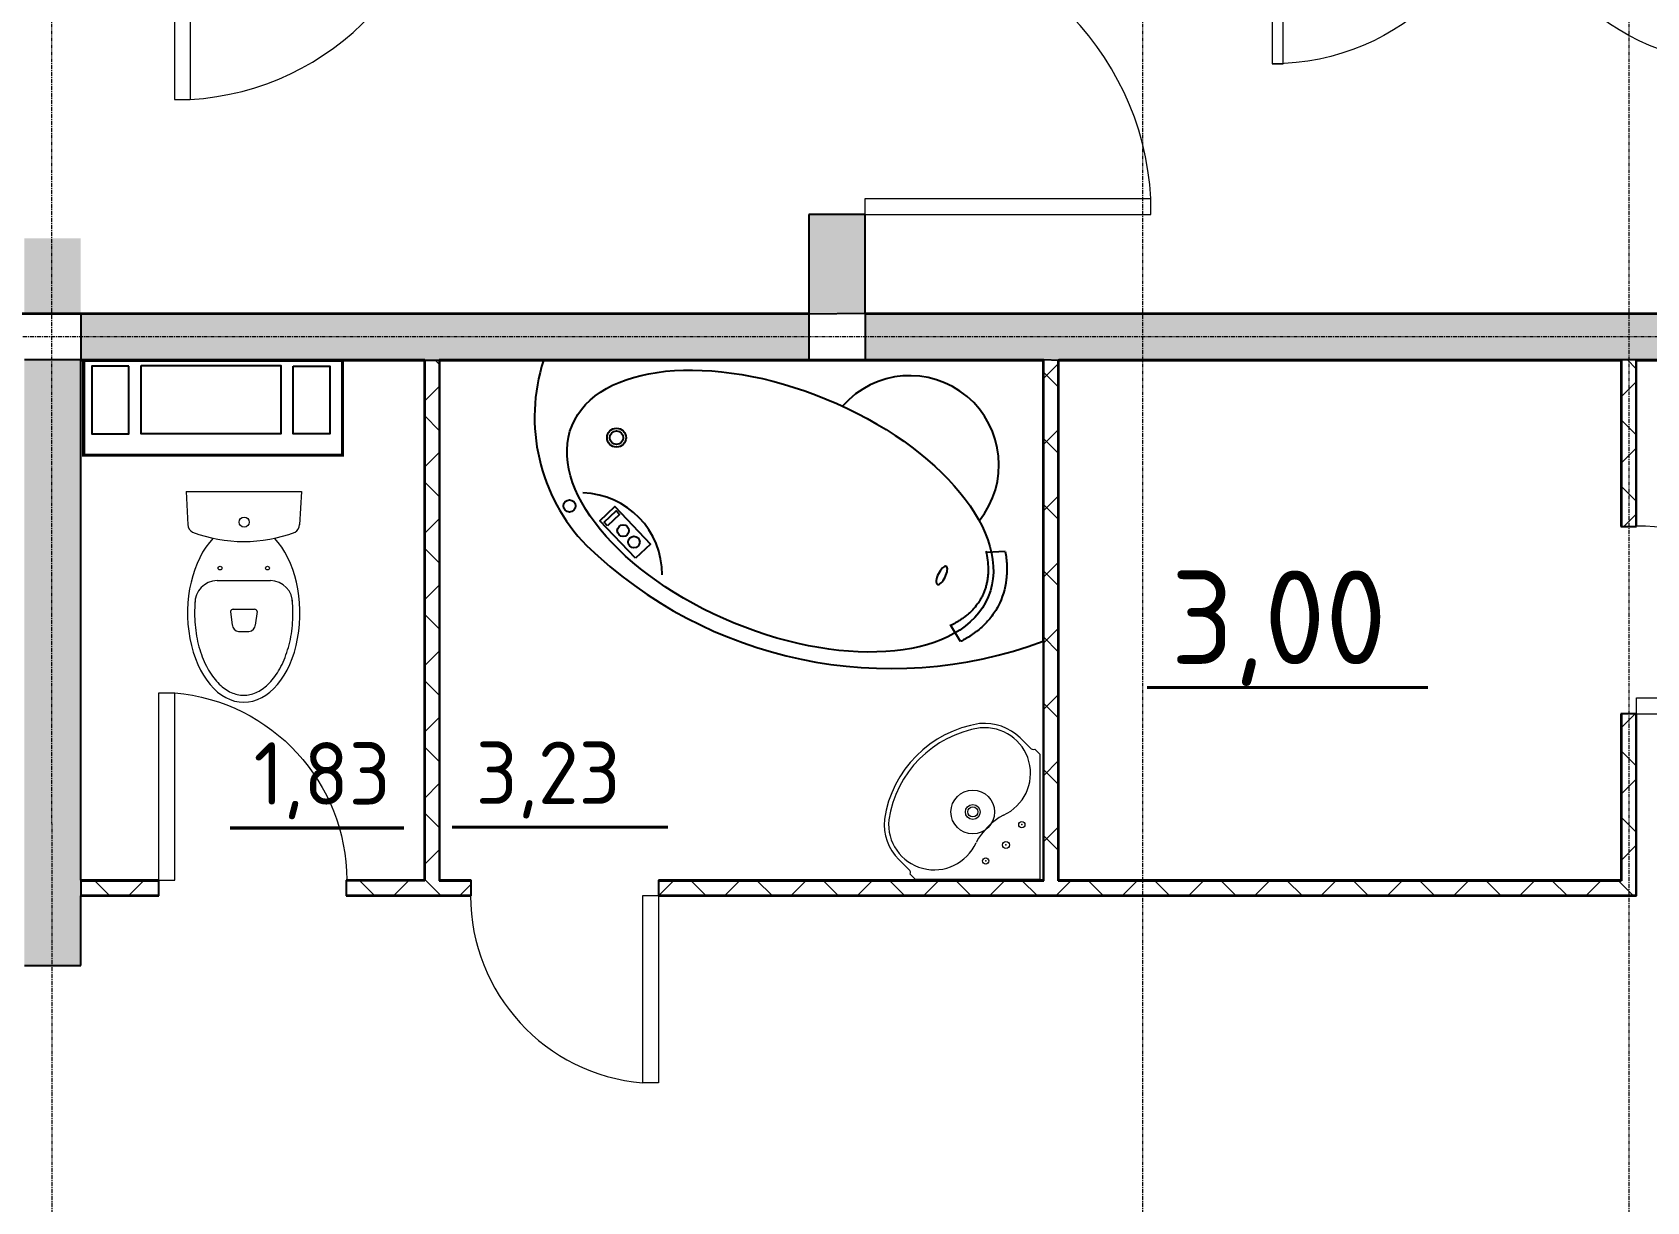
# Model space of a CAD drawing. Header units: inches. Extents: x -2431 to 214825, y 3 to 92804.
# Drawn here: x 72417 to 77586, y 51648 to 55394 of the extents above; entities that cross this region are included whole.
import ezdxf

# ---------------------------------------------------------------- set-up
doc = ezdxf.new("R2010")
doc.units = ezdxf.units.IN
doc.header["$MEASUREMENT"] = 0
doc.linetypes.add('Линия сетки', pattern=[22.225, 12.7, -3.175, 3.175, -3.175])
for name, color, linetype, lineweight in [('A-DOOR', 250, 'Continuous', 9), ('A-DOOR-FRAM', 250, 'Continuous', 18), ('Балясины', 7, 'Continuous', 9)]:
    doc.layers.add(name, color=color, linetype=linetype, lineweight=lineweight)
doc.layers.add('B-SANTECH', color=250, linetype='Continuous')
doc.styles.add('Чертеж250', font='', dxfattribs={"height": 250})
doc.styles.get('Чертеж250').set_extended_font_data('GOST type B')
pattern_1 = [(45, (80437.22, 50582.94), (-251.447, 251.447), []), (45, (80437.22, 50963.94), (-251.447, 251.447), [])]
pattern_2 = [(45, (80437.22, 50582.94), (-106.066, 106.066), []), (135, (80437.22, 50582.94), (-106.066, -106.066), [])]

# ---------------------------------------------------------------- blocks, each defined once
blk = doc.blocks.new('Дверь-Наружная-Двойная-Полное остекление-Деревянный_фасад - 1500 x 2000 мм-347457-Уровень 3')
at = {"layer": 'A-DOOR', "lineweight": 18}
for p, q in [((-750, 71.8), (-750, 821.8)), ((-750, 821.8), (-715, 821.8)), ((-715, 821.8), (-715, 71.8)), ((750, 821.8), (715, 821.8)), ((715, 821.8), (715, 71.8)), ((750, 71.8), (750, 821.8)), ((-715, 71.8), (-750, 71.8)), ((715, 71.8), (750, 71.8))]:
    blk.add_line(p, q, dxfattribs=at)
at = {"layer": 'A-DOOR'}
for p, q in [((-756.4, 91.8), (-821.4, 91.8)), ((-821.4, 91.8), (-821.4, 71.8)), ((-821.4, 71.8), (-756.4, 71.8)), ((-756.4, 71.8), (-756.4, 91.8)), ((821.3, 91.8), (756.3, 91.8)), ((756.3, 91.8), (756.3, 71.8)), ((756.3, 71.8), (821.3, 71.8)), ((821.3, 71.8), (821.3, 91.8)), ((-756.4, -78.2), (-821.4, -78.2)), ((-821.4, -78.2), (-821.4, -98.2)), ((-821.4, -98.2), (-756.4, -98.2)), ((-756.4, -98.2), (-756.4, -78.2)), ((821.3, -78.2), (756.3, -78.2)), ((756.3, -78.2), (756.3, -98.2)), ((756.3, -98.2), (821.3, -98.2)), ((821.3, -98.2), (821.3, -78.2))]:
    blk.add_line(p, q, dxfattribs=at)
for centre, start, end in [((-750, 71.8), 0, 90), ((750, 71.8), 90, 180)]:
    blk.add_arc(centre, 750, start, end, dxfattribs=at)
at = {"layer": 'A-DOOR-FRAM'}
for p, q in [((-750, 71.8), (-775, 71.8)), ((-775, 71.8), (-775, -78.2)), ((-750, 36.8), (-750, 71.8)), ((750, 71.8), (750, 36.8)), ((775, 71.8), (750, 71.8)), ((775, -78.2), (775, 71.8)), ((-737.3, 36.8), (-750, 36.8)), ((-750, -78.2), (-750, 1.9)), ((-750, 1.9), (-737.3, 1.9)), ((-737.3, 1.9), (-737.3, 36.8)), ((750, 36.8), (737.3, 36.8)), ((737.3, 36.8), (737.3, 1.9)), ((737.3, 1.9), (750, 1.9)), ((750, 1.9), (750, -78.2)), ((-775, -78.2), (-750, -78.2)), ((750, -78.2), (775, -78.2))]:
    blk.add_line(p, q, dxfattribs=at)
blk = doc.blocks.new('Одиночные-Щитовые - 0762 x 2032 мм-347592-Уровень 3')
at = {"layer": 'A-DOOR', "lineweight": 18}
for p, q in [((249, 25), (249, 624.5)), ((300, 624.5), (249, 624.5)), ((300, 25), (300, 624.5)), ((300, 25), (249, 25))]:
    blk.add_line(p, q, dxfattribs=at)
at = {"layer": 'A-DOOR'}
blk.add_arc((300, 25), 601.7, 94.8623, 180, dxfattribs=at)
blk = doc.blocks.new('Одиночные-Щитовые - 0762 x 2032 мм-347821-Уровень 3')
at = {"layer": 'A-DOOR', "lineweight": 18}
for p, q in [((249, -25), (249, -624.5)), ((300, -25), (249, -25)), ((300, -25), (300, -624.5)), ((300, -624.5), (249, -624.5))]:
    blk.add_line(p, q, dxfattribs=at)
at = {"layer": 'A-DOOR'}
blk.add_arc((300, -25), 601.7, 180, 265.1377, dxfattribs=at)
blk = doc.blocks.new('Одиночные-Щитовые - 0864 x 2032 мм-347931-Уровень 3')
at = {"layer": 'A-DOOR', "lineweight": 18}
for p, q in [((381, 75), (381, 939.2)), ((432, 939.2), (381, 939.2)), ((432, 75), (432, 939.2)), ((432, 75), (381, 75))]:
    blk.add_line(p, q, dxfattribs=at)
at = {"layer": 'A-DOOR'}
blk.add_arc((432, 75), 865.7, 93.3774, 180, dxfattribs=at)
blk = doc.blocks.new('Одиночные-Щитовые - 0915 x 2134 мм-348559-Уровень 3')
at = {"layer": 'A-DOOR', "lineweight": 18}
for p, q in [((406.5, 90), (406.5, 1005.3)), ((457.5, 1005.3), (406.5, 1005.3)), ((457.5, 90), (457.5, 1005.3)), ((457.5, 90), (406.5, 90))]:
    blk.add_line(p, q, dxfattribs=at)
at = {"layer": 'A-DOOR'}
blk.add_arc((457.5, 90), 916.7, 93.1893, 180, dxfattribs=at)
blk = doc.blocks.new('ch')
at = {"layer": 'B-SANTECH', "lineweight": 9}
for p, q in [((62025.5, -13233.4), (62031.7, -13340.2)), ((62025.5, -13233.4), (62395.5, -13233.4)), ((62395.5, -13233.4), (62389.2, -13340.2)), ((62125.1, -13517.9), (62295.8, -13517.9)), ((62167.8, -13617.9), (62173.4, -13661.7)), ((62175.6, -13610.5), (62245.3, -13610.5)), ((62253.1, -13617.9), (62247.5, -13661.7)), ((62194.1, -13681.6), (62226.8, -13681.6))]:
    blk.add_line(p, q, dxfattribs=at)
for centre, radius in [((62211.7, -13331.2), 16), ((62134.5, -13478.4), 5.97), ((62286.5, -13478.4), 5.97)]:
    blk.add_circle(centre, radius, dxfattribs=at)
for centre, radius, start, end in [((62061.9, -13337.9), 30.2, 182.3195, 238.9952), ((62210.5, -12923.7), 469.7, 249.5451, 290.4549), ((62359, -13337.9), 30.2, 301.0048, 357.6805), ((62127.6, -13591.6), 73.7, 91.9292, 181.0261), ((62293.3, -13591.6), 73.7, 358.9739, 88.0708), ((62176.1, -13618.8), 8.31, 86.6902, 174.0658), ((62244.9, -13618.8), 8.31, 5.9342, 93.3098), ((62197.5, -13657.3), 24.5, 184.2977, 262.0265), ((62223.4, -13657.3), 24.5, 277.9735, 355.7023)]:
    blk.add_arc(centre, radius, start, end, dxfattribs=at)
blk.add_ellipse((62210.5, -13622.6), major_axis=(0, -285.8), ratio=0.629768, start_param=3.718528, end_param=8.847843, dxfattribs=at)
blk.add_open_spline([(62055.3, -13577.4), (62054.6, -13583.5), (62054.1, -13589.6), (62053, -13608), (62052.7, -13620.3), (62053.3, -13644.9), (62054.1, -13657.1), (62056.8, -13681.3), (62058.6, -13693.2), (62063.3, -13716.6), (62066.1, -13727.9), (62072.7, -13749.9), (62076.4, -13760.5), (62084.8, -13780.7), (62089.3, -13790.3), (62099.2, -13808.3), (62104.5, -13816.7), (62115.6, -13832.2), (62121.4, -13839.2), (62133.5, -13851.9), (62139.7, -13857.5), (62152.4, -13867.2), (62158.8, -13871.3), (62171.8, -13877.9), (62178.4, -13880.5), (62191.4, -13884.2), (62198, -13885.4), (62206.5, -13885.9), (62208.5, -13886), (62210.5, -13886), (62217, -13886), (62223.5, -13885.3), (62236.6, -13882.4), (62243.1, -13880.3), (62256.2, -13874.6), (62262.6, -13870.9), (62275.5, -13862.2), (62281.8, -13857), (62294.1, -13845.3), (62300, -13838.6), (62311.5, -13824), (62316.9, -13816), (62327.2, -13798.7), (62332, -13789.5), (62340.8, -13769.9), (62344.8, -13759.6), (62351.9, -13738.1), (62355.1, -13727), (62360.3, -13704), (62362.5, -13692.2), (62365.8, -13668.3), (62366.9, -13656.1), (62368.1, -13631.6), (62368.2, -13619.3), (62367.4, -13597.1), (62366.7, -13587.2), (62365.6, -13577.4)], degree=3, knots=[4.545248, 4.545248, 4.545248, 4.545248, 4.613518, 4.613518, 4.74921, 4.74921, 4.884901, 4.884901, 5.020593, 5.020593, 5.156285, 5.156285, 5.291976, 5.291976, 5.427668, 5.427668, 5.56336, 5.56336, 5.699051, 5.699051, 5.834743, 5.834743, 5.970435, 5.970435, 6.106127, 6.106127, 6.241818, 6.241818, 6.283185, 6.283185, 6.283185, 6.418877, 6.418877, 6.554569, 6.554569, 6.69026, 6.69026, 6.825952, 6.825952, 6.961644, 6.961644, 7.097336, 7.097336, 7.233027, 7.233027, 7.368719, 7.368719, 7.504411, 7.504411, 7.640102, 7.640102, 7.775794, 7.775794, 7.911486, 7.911486, 8.021117, 8.021117, 8.021117, 8.021117], dxfattribs=at)
blk = doc.blocks.new('FXGHS')
at = {"layer": 'B-SANTECH', "lineweight": 9}
for p, q in [((63474.4, -31433.1), (63491.2, -31416.3)), ((63890.7, -31416.4), (63491.2, -31416.3)), ((63890.7, -31416.4), (63890.7, -31815.9)), ((63438.2, -31479.9), (63470.2, -31447.9)), ((63827.1, -31868.9), (63859.1, -31836.9)), ((63873.9, -31832.6), (63890.7, -31815.9))]:
    blk.add_line(p, q, dxfattribs=at)
for centre, radius in [((63716, -31475.1), 10), ((63781.1, -31526), 11.4), ((63675, -31632), 70), ((63832, -31591), 10), ((63675, -31632), 23.7), ((63675, -31632), 16.1)]:
    blk.add_circle(centre, radius, dxfattribs=at)
for centre, radius, start, end in [((63551.6, -31593.3), 160.3, 134.9933, 185.6202), ((63551.6, -31593.3), 146.4, 24.0689, 185.6202), ((63461.8, -31437.5), 13.4, 308.7177, 19.3309), ((63877.5, -31429.6), 218.7, 208.573, 241.4136), ((63752.7, -31554.4), 364.8, 188.7285, 261.2581), ((63752.7, -31554.4), 350.9, 188.7285, 261.2581), ((63713.7, -31755.5), 146.4, 264.3664, 65.9177), ((63869.5, -31845.2), 13.4, 70.6557, 141.2689), ((63713.7, -31755.5), 160.3, 264.3664, 314.9933)]:
    blk.add_arc(centre, radius, start, end, dxfattribs=at)
for p in [(63716, -31475.1), (63781.1, -31526), (63832, -31591)]:
    blk.add_point(p, dxfattribs=at)
blk = doc.blocks.new('АЕНУЕН')
at = {"layer": 'B-SANTECH'}
for points in [[(59469.5, -10201.8), (59469.5, -11101.8)], [(59734.4, -10201.2), (59765.3, -10252.9)], [(59591.1, -10489.6), (59651.5, -10485.9)], [(59469.5, -11101.8), (61069.5, -11101.8)]]:
    blk.add_lwpolyline(points, dxfattribs=at)
for points in [[(60774.5, -10467.7), (60888.9, -10587.7), (60841.2, -10633.3), (60726.8, -10513.3)], [(60864, -10572.2), (60874.8, -10583.5), (60837, -10619.6), (60826.2, -10608.3)]]:
    blk.add_lwpolyline(points, close=True, dxfattribs=at)
for centre, radius in [((60779.8, -10519.7), 18.6), ((60814.5, -10556.2), 18.6), ((60986.3, -10635.4), 19.4), ((60835.6, -10854.1), 30.4), ((60835.6, -10854.1), 21.7)]:
    blk.add_circle(centre, radius, dxfattribs=at)
for centre, radius, start, end in [((59956.7, -11517.8), 1403.3, 45.9838, 110.317), ((60950.7, -10416.2), 261, 179.5943, 268.3417), ((60505.2, -10920.2), 592.8, 342.1618, 43.9707), ((59896.8, -10767.1), 285.7, 141.1553, 318.87)]:
    blk.add_arc(centre, radius, start, end, dxfattribs=at)
blk.add_ellipse((60311.6, -10619), major_axis=(-666.3, 274.4), ratio=0.538346, dxfattribs=at)
at = {"layer": 'B-SANTECH', "extrusion": (0, 0, -1)}
blk.add_ellipse((59794.1, -10412.7), major_axis=(-14.2, -28.8), ratio=0.371869, dxfattribs=at)
at = {"layer": 'B-SANTECH'}
for points, knots in [([(59591.1, -10489.6), (59588.4, -10475), (59586.7, -10460.5), (59585.2, -10430.3), (59585.8, -10414.7), (59591.2, -10369.3), (59599.9, -10340.8), (59620.3, -10301.8), (59628.2, -10289.8), (59641.5, -10272.8), (59646.1, -10267.3), (59655.9, -10256.8), (59661.1, -10251.8), (59671.6, -10242.3), (59677.1, -10237.7), (59685.7, -10231), (59688.5, -10228.9), (59694.5, -10224.7), (59697.6, -10222.5), (59706, -10217), (59711.7, -10213.5), (59721.9, -10207.7), (59726.4, -10205.2), (59732.4, -10202.2), (59733.4, -10201.7), (59734.4, -10201.2)], [-0.3030348, -0.3030348, -0.3030348, -0.3030348, -0.2304044, -0.2304044, -0.150026, -0.150026, 0.010731, 0.010731, 0.0911094, 0.0911094, 0.1312987, 0.1312987, 0.1714879, 0.1714879, 0.2116771, 0.2116771, 0.2317718, 0.2317718, 0.2518664, 0.2518664, 0.2920556, 0.2920556, 0.3322448, 0.3322448, 0.3400739, 0.3400739, 0.3400739, 0.3400739]), ([(59652.6, -10490.7), (59650.3, -10481), (59648.7, -10471.4), (59646.4, -10452.7), (59645.8, -10443.5), (59645.6, -10430.1), (59645.7, -10425.7), (59646.1, -10417.1), (59646.5, -10412.8), (59647.4, -10404.4), (59648, -10400.3), (59649.4, -10392.1), (59650.2, -10388.1), (59652.1, -10380.2), (59653.1, -10376.3), (59655.5, -10368.7), (59656.8, -10365), (59658.9, -10359.5), (59659.6, -10357.7), (59661.1, -10354.1), (59661.9, -10352.4), (59664.4, -10347.1), (59666.1, -10343.5), (59669.9, -10336.6), (59671.8, -10333.4), (59674.9, -10328.5), (59676, -10326.9), (59678.1, -10323.7), (59679.2, -10322.1), (59684.9, -10314.4), (59689.8, -10308.4), (59697.9, -10299.8), (59700.7, -10297), (59705, -10293), (59706.5, -10291.6), (59709.4, -10289), (59710.8, -10287.8), (59715.5, -10283.9), (59718.7, -10281.3), (59725.3, -10276.4), (59728.7, -10274), (59735.2, -10269.6), (59738.5, -10267.5), (59743.1, -10264.7), (59744.7, -10263.8), (59747.7, -10262), (59749.1, -10261.3), (59752, -10259.6), (59753.4, -10258.9), (59756.2, -10257.4), (59757.6, -10256.7), (59762, -10254.5), (59765.1, -10253), (59768.2, -10251.5)], [-0.3267902, -0.3267902, -0.3267902, -0.3267902, -0.2693658, -0.2693658, -0.2119413, -0.2119413, -0.1832291, -0.1832291, -0.1545169, -0.1545169, -0.1258047, -0.1258047, -0.0970924, -0.0970924, -0.0683802, -0.0683802, -0.039668, -0.039668, -0.0253119, -0.0253119, -0.0109558, -0.0109558, 0.0177565, 0.0177565, 0.0464687, 0.0464687, 0.0608248, 0.0608248, 0.0751809, 0.0751809, 0.1326054, 0.1326054, 0.1613176, 0.1613176, 0.1756737, 0.1756737, 0.1900298, 0.1900298, 0.218742, 0.218742, 0.2474542, 0.2474542, 0.2761665, 0.2761665, 0.2905226, 0.2905226, 0.3048787, 0.3048787, 0.3192348, 0.3192348, 0.3335909, 0.3335909, 0.3623031, 0.3623031, 0.3623031, 0.3623031])]:
    blk.add_open_spline(points, degree=3, knots=knots, dxfattribs=at)

msp = doc.modelspace()

# ---------------------------------------------------------------- hatches: boundary and pattern name
h = msp.add_hatch(color=256)
h.dxf.hatch_style = 1
h.paths.add_polyline_path([(72391.55603, 56043.02832), (72481.55603, 56043.02832), (72481.55603, 55805.18293), (72391.55603, 55805.18293)])
h.paths.add_polyline_path([(72481.55603, 56043.02832), (72571.55603, 56043.02832), (72571.55603, 55805.18293), (72481.55603, 55805.18293)])
h.paths.add_polyline_path([(72391.55603, 54733.8974), (72481.55603, 54733.8974), (72481.55603, 54493.02832), (72391.55603, 54493.02832)])
h.paths.add_polyline_path([(72481.55603, 54733.8974), (72571.55603, 54733.8974), (72571.55603, 54493.02832), (72481.55603, 54493.02832)])
h.paths.add_polyline_path([(68302.93928, 54734.89127), (68392.93928, 54734.89127), (68392.93928, 54493.02832), (68302.93928, 54493.02832)])
h.paths.add_polyline_path([(68392.93928, 54734.89127), (68482.93928, 54734.89127), (68482.93928, 54493.02832), (68392.93928, 54493.02832)])
h.paths.add_polyline_path([(68302.93928, 56043.02832), (68392.93928, 56043.02832), (68392.93928, 55806.18479), (68302.93928, 55806.18479)])
h.paths.add_polyline_path([(68392.93928, 56043.02832), (68482.93928, 56043.02832), (68482.93928, 55806.18479), (68392.93928, 55806.18479)])
h = msp.add_hatch(color=256)
h.dxf.hatch_style = 1
h.paths.add_polyline_path([(72571.55603, 51167.14543), (72571.55603, 51242.14543), (72478.73507, 51242.14543), (72479.06386, 48668.02832), (72571.55603, 48668.02832)])
h.paths.add_polyline_path([(72478.73507, 51242.14543), (72391.55603, 51242.14543), (72391.55603, 48668.02832), (72479.06386, 48668.02832)])
h.paths.add_polyline_path([(72571.55603, 51540.58687), (72478.69695, 51540.58687), (72478.73507, 51242.14543), (72571.55603, 51242.14543), (72571.55603, 51317.14543)])
h.paths.add_polyline_path([(72478.69695, 51540.58687), (72391.55603, 51540.58687), (72391.55603, 51242.14543), (72478.73507, 51242.14543)])
h.paths.add_polyline_path([(75971.55603, 51242.14543), (72571.55603, 51242.14543), (72571.55603, 51169.14543), (75971.55603, 51169.14543)])
h.paths.add_polyline_path([(75971.55603, 51315.14543), (72571.55603, 51315.14543), (72571.55603, 51242.14543), (75971.55603, 51242.14543)])
h.paths.add_polyline_path([(72571.55603, 52628.02832), (72571.55603, 52678.02832), (72571.55603, 54345.02832), (72478.33874, 54345.02832), (72478.58659, 52404.58687), (72571.55603, 52404.58687)])
h.paths.add_polyline_path([(72478.33874, 54345.02832), (72391.55603, 54345.02832), (72391.55603, 54343.02832), (72391.55603, 52404.58687), (72478.58659, 52404.58687)])
h.paths.add_polyline_path([(74902.93928, 54491.02832), (72571.55603, 54491.02832), (72571.55603, 54418.02832), (74902.93928, 54418.02832)])
h.paths.add_polyline_path([(74902.93928, 54418.02832), (72571.55603, 54418.02832), (72571.55603, 54345.02832), (73673.55603, 54345.02832), (73673.55603, 54343.02832), (73719.55603, 54343.02832), (73719.55603, 54345.02832), (74902.93928, 54345.02832)])
h.paths.add_polyline_path([(75971.55603, 54418.02832), (75082.93928, 54418.02832), (75082.93928, 54345.02832), (75655.3874, 54345.02832), (75701.3874, 54343.11165), (75701.3874, 54345.02832), (75703.3874, 54345.02832), (75971.55603, 54345.02832)])
h.paths.add_polyline_path([(75971.55603, 54491.02832), (75082.93928, 54491.02832), (75082.93928, 54418.02832), (75971.55603, 54418.02832)])
h.paths.add_polyline_path([(75082.93928, 54810.52832), (74902.93928, 54810.52832), (74902.93928, 54491.02832), (75082.93928, 54493.02832)])
h.paths.add_polyline_path([(75082.93928, 56043.02832), (74902.93928, 56043.02832), (74902.93928, 55725.52832), (75082.93928, 55725.52832)])
h.paths.add_polyline_path([(77528.3874, 54418.02832), (75971.55603, 54418.02832), (75971.55603, 54345.02832), (77505.3874, 54345.02832), (77528.3874, 54345.02832)])
h.paths.add_polyline_path([(77528.3874, 54491.02832), (75971.55603, 54491.02832), (75971.55603, 54418.02832), (77528.3874, 54418.02832)])
h.paths.add_polyline_path([(79182.4255, 54418.02832), (77528.3874, 54418.02832), (77528.3874, 54345.02832), (77551.3874, 54345.02832), (79182.4255, 54345.02832)])
h.paths.add_polyline_path([(79182.4255, 54491.02832), (77528.3874, 54491.02832), (77528.3874, 54418.02832), (79182.4255, 54418.02832)])
h.paths.add_polyline_path([(81497.4255, 54418.02832), (80241.78231, 54418.02832), (80241.78231, 54345.02832), (81497.4255, 54345.02832)])
h.paths.add_polyline_path([(81497.4255, 54491.02832), (80241.78231, 54491.02832), (80241.78231, 54418.02832), (81497.4255, 54418.02832)])
h.paths.add_polyline_path([(80241.78231, 54418.02832), (80097.4255, 54418.02832), (80097.4255, 54345.02832), (80241.78231, 54345.02832)])
h.paths.add_polyline_path([(80241.78231, 54491.02832), (80097.4255, 54491.02832), (80097.4255, 54418.02832), (80241.78231, 54418.02832)])
at = {"lineweight": 9}
h = msp.add_hatch(dxfattribs=at)
h.set_pattern_fill('FP_3', color=256, style=0, pattern_type=2)
h.set_pattern_definition(pattern_1)
h.paths.add_polyline_path([(80944.72738, 54491.02832), (81587.4255, 54491.02832), (81587.4255, 54493.02832), (80097.4255, 54493.02832), (80097.4255, 54491.02832)], flags=0)
h.paths.add_polyline_path([(78956.07, 54491.02832), (79182.4255, 54491.02832), (79182.4255, 54493.02832), (75082.93928, 54493.02832), (75082.93928, 54491.02832), (76967.41262, 54491.02832)], flags=0)
h.paths.add_polyline_path([(74902.93928, 54491.02832), (74902.93928, 54493.02832), (67656.93928, 54493.02832), (67656.93928, 54491.02832), (72990.09786, 54491.02832)], flags=0)
h.paths.add_polyline_path([(66792.93928, 54491.02832), (66792.93928, 54493.02832), (65992.93928, 54493.02832), (65990.93928, 54491.02832)], flags=0)
h.paths.add_polyline_path([(65944.93928, 54491.02832), (65942.93928, 54493.02832), (64517.93928, 54493.02832), (64517.93928, 54491.02832), (65035.46834, 54491.02832)], flags=0)
h = msp.add_hatch(dxfattribs=at)
h.set_pattern_fill('FP_3', color=256, style=0, pattern_type=2)
h.set_pattern_definition(pattern_1)
h.paths.add_polyline_path([(73673.55603, 52678.02832), (73673.55603, 54343.02832), (73671.55603, 54343.02832), (73671.55603, 52678.02832)], flags=0)
h = msp.add_hatch(dxfattribs=at)
h.set_pattern_fill('FP_2', color=256, style=0, pattern_type=2)
h.set_pattern_definition(pattern_2)
h.paths.add_polyline_path([(73673.55603, 52676.02832), (73719.55603, 52676.02832), (73719.55603, 54345.02832), (73673.55603, 54345.02832), (73673.55603, 52678.02832)], flags=0)
h = msp.add_hatch(dxfattribs=at)
h.set_pattern_fill('FP_3', color=256, style=0, pattern_type=2)
h.set_pattern_definition(pattern_1)
h.paths.add_polyline_path([(73721.55603, 52678.02832), (73721.55603, 54343.02832), (73719.55603, 54343.02832), (73719.55603, 52678.02832)], flags=0)
h = msp.add_hatch(dxfattribs=at)
h.set_pattern_fill('FP_3', color=256, style=0, pattern_type=2)
h.set_pattern_definition(pattern_1)
h.paths.add_polyline_path([(75655.3874, 52678.02832), (75655.3874, 54343.02832), (75653.3874, 54343.02832), (75653.3874, 52678.02832)], flags=0)
h = msp.add_hatch(dxfattribs=at)
h.set_pattern_fill('FP_2', color=256, style=0, pattern_type=2)
h.set_pattern_definition(pattern_2)
h.paths.add_polyline_path([(75655.3874, 52676.02832), (75701.3874, 52676.02832), (75701.3874, 54345.02832), (75655.3874, 54345.02832), (75655.3874, 52678.02832)], flags=0)
h = msp.add_hatch(dxfattribs=at)
h.set_pattern_fill('FP_3', color=256, style=0, pattern_type=2)
h.set_pattern_definition(pattern_1)
h.paths.add_polyline_path([(75701.3874, 52678.02832), (75703.3874, 52678.02832), (75703.3874, 54343.02832), (75701.3874, 54343.02832), (75701.3874, 53874.75103)], flags=0)
h = msp.add_hatch(dxfattribs=at)
h.set_pattern_fill('FP_3', color=256, style=0, pattern_type=2)
h.set_pattern_definition(pattern_1)
h.paths.add_polyline_path([(77505.3874, 52678.02832), (77505.3874, 53210.52832), (77503.3874, 53210.52832), (77503.3874, 52678.02832)], flags=0)
h.paths.add_polyline_path([(77503.3874, 53810.52832), (77505.3874, 53810.52832), (77505.3874, 54343.02832), (77503.3874, 54343.02832), (77503.3874, 53874.75103)], flags=0)
h = msp.add_hatch(dxfattribs=at)
h.set_pattern_fill('FP_2', color=256, style=0, pattern_type=2)
h.set_pattern_definition(pattern_2)
h.paths.add_polyline_path([(77505.3874, 52676.02832), (77551.3874, 52676.02832), (77551.3874, 53210.52832), (77505.3874, 53210.52832), (77505.3874, 52678.02832)], flags=0)
h.paths.add_polyline_path([(77551.3874, 53810.52832), (77551.3874, 54345.02832), (77505.3874, 54345.02832), (77505.3874, 53810.52832)], flags=0)
h = msp.add_hatch(dxfattribs=at)
h.set_pattern_fill('FP_3', color=256, style=0, pattern_type=2)
h.set_pattern_definition(pattern_1)
h.paths.add_polyline_path([(77553.3874, 52628.02832), (77553.3874, 52676.02832), (77551.3874, 52676.02832), (77551.3874, 52630.02832)], flags=0)
h.paths.add_polyline_path([(77553.3874, 52678.02832), (77553.3874, 53210.52832), (77551.3874, 53210.52832), (77551.3874, 52678.02832)], flags=0)
h.paths.add_polyline_path([(77551.3874, 53810.52832), (77553.3874, 53810.52832), (77553.3874, 54343.02832), (77551.3874, 54343.02832), (77551.3874, 53874.75103)], flags=0)
h = msp.add_hatch(dxfattribs=at)
h.set_pattern_fill('FP_3', color=256, style=0, pattern_type=2)
h.set_pattern_definition(pattern_1)
h.paths.add_polyline_path([(77503.3874, 52676.02832), (77503.3874, 52678.02832), (75703.3874, 52678.02832), (75703.3874, 52676.02832), (76967.41262, 52676.02832)], flags=0)
h.paths.add_polyline_path([(75655.3874, 52676.02832), (75653.3874, 52678.02832), (74421.55603, 52678.02832), (74421.55603, 52676.02832), (74978.75524, 52676.02832)], flags=0)
h.paths.add_polyline_path([(73719.55603, 52676.02832), (73821.55603, 52676.02832), (73821.55603, 52678.02832), (73721.55603, 52678.02832)], flags=0)
h.paths.add_polyline_path([(73671.55603, 52676.02832), (73671.55603, 52678.02832), (73421.55603, 52678.02832), (73421.55603, 52676.02832)], flags=0)
h.paths.add_polyline_path([(72821.55603, 52676.02832), (72821.55603, 52678.02832), (72571.55603, 52678.02832), (72571.55603, 52676.02832)], flags=0)
h = msp.add_hatch(dxfattribs=at)
h.set_pattern_fill('FP_2', color=256, style=0, pattern_type=2)
h.set_pattern_definition(pattern_2)
h.paths.add_polyline_path([(76967.41262, 52630.02832), (77551.3874, 52630.02832), (77551.3874, 52676.02832), (74421.55603, 52676.02832), (74421.55603, 52630.02832), (74978.75524, 52630.02832)], flags=0)
h.paths.add_polyline_path([(73821.55603, 52630.02832), (73821.55603, 52676.02832), (73421.55603, 52676.02832), (73421.55603, 52630.02832)], flags=0)
h.paths.add_polyline_path([(72821.55603, 52630.02832), (72821.55603, 52676.02832), (72571.55603, 52676.02832), (72571.55603, 52630.02832)], flags=0)
h = msp.add_hatch(dxfattribs=at)
h.set_pattern_fill('FP_3', color=256, style=0, pattern_type=2)
h.set_pattern_definition(pattern_1)
h.paths.add_polyline_path([(77551.3874, 52628.02832), (77551.3874, 52630.02832), (74421.55603, 52630.02832), (74421.55603, 52628.02832), (76967.41262, 52628.02832)], flags=0)
h.paths.add_polyline_path([(72821.55603, 52628.02832), (72821.55603, 52630.02832), (72571.55603, 52630.02832), (72571.55603, 52628.02832)], flags=0)
h.paths.add_polyline_path([(73421.55603, 52628.02832), (73821.55603, 52628.02832), (73821.55603, 52630.02832), (73421.55603, 52630.02832)], flags=0)

# ---------------------------------------------------------------- linework, layer by layer
at = {"lineweight": 25}
for p, q in [((74902.93928, 54810.52832), (74902.93928, 54493.02832)), ((75082.93928, 54810.52832), (74902.93928, 54810.52832)), ((75082.93928, 54493.02832), (75082.93928, 54810.52832)), ((74902.93928, 54493.02832), (67656.93928, 54493.02832)), ((79182.4255, 54493.02832), (75082.93928, 54493.02832)), ((72571.55603, 52678.02832), (72571.55603, 54343.02832)), ((72571.55603, 54343.02832), (73671.55603, 54343.02832)), ((73671.55603, 54343.02832), (73671.55603, 52678.02832)), ((73721.55603, 54343.02832), (75653.3874, 54343.02832)), ((73721.55603, 52678.02832), (73721.55603, 54343.02832)), ((75653.3874, 54343.02832), (75653.3874, 52678.02832)), ((75703.3874, 54343.02832), (77503.3874, 54343.02832)), ((75703.3874, 52678.02832), (75703.3874, 54343.02832)), ((77503.3874, 54343.02832), (77503.3874, 53810.52832)), ((77553.3874, 54343.02832), (79182.4255, 54343.02832)), ((77553.3874, 53810.52832), (77553.3874, 54343.02832)), ((77503.3874, 53810.52832), (77553.3874, 53810.52832)), ((77503.3874, 53210.52832), (77503.3874, 52678.02832)), ((77553.3874, 53210.52832), (77503.3874, 53210.52832)), ((77553.3874, 52628.02832), (77553.3874, 53210.52832)), ((72821.55603, 52678.02832), (72571.55603, 52678.02832)), ((72821.55603, 52628.02832), (72821.55603, 52678.02832)), ((73671.55603, 52678.02832), (73421.55603, 52678.02832)), ((73421.55603, 52678.02832), (73421.55603, 52628.02832)), ((73821.55603, 52678.02832), (73721.55603, 52678.02832)), ((73821.55603, 52628.02832), (73821.55603, 52678.02832)), ((75653.3874, 52678.02832), (74421.55603, 52678.02832)), ((74421.55603, 52678.02832), (74421.55603, 52628.02832)), ((77503.3874, 52678.02832), (75703.3874, 52678.02832)), ((72571.55603, 52404.58687), (72571.55603, 52628.02832)), ((72571.55603, 52628.02832), (72821.55603, 52628.02832)), ((73421.55603, 52628.02832), (73821.55603, 52628.02832)), ((74421.55603, 52628.02832), (77553.3874, 52628.02832)), ((72391.55603, 52404.58687), (72571.55603, 52404.58687))]:
    msp.add_line(p, q, dxfattribs=at)
for p, q in [((74902.93928, 54491.02832), (67656.93928, 54491.02832)), ((72571.55603, 54493.02832), (72571.55603, 54343.02832)), ((74902.93928, 54493.02832), (74902.93928, 54343.02832)), ((75082.93928, 54493.02832), (74902.93928, 54491.02832)), ((75082.93928, 54493.02832), (75082.93928, 54343.02832)), ((79182.4255, 54491.02832), (75082.93928, 54491.02832)), ((72571.55603, 54345.02832), (72391.55603, 54345.02832)), ((73673.55603, 54345.02832), (72571.55603, 54345.02832)), ((73671.55603, 54345.02832), (73671.55603, 54343.02832)), ((73673.55603, 54345.02832), (73673.55603, 52676.02832)), ((73721.55603, 54343.02832), (73673.55603, 54343.02832)), ((75655.3874, 54345.02832), (73719.55603, 54345.02832)), ((73719.55603, 54345.02832), (73719.55603, 52676.02832)), ((75655.3874, 52676.02832), (75655.3874, 54345.02832)), ((75703.3874, 54343.02832), (75655.3874, 54345.02832)), ((75701.3874, 54345.02832), (75703.3874, 54345.02832)), ((75701.3874, 52676.02832), (75701.3874, 54345.02832)), ((77505.3874, 54345.02832), (75703.3874, 54345.02832)), ((75703.3874, 54345.02832), (75703.3874, 54343.02832)), ((77503.3874, 54345.02832), (77503.3874, 54343.02832)), ((77551.3874, 54345.02832), (77503.3874, 54345.02832)), ((77505.3874, 54345.02832), (77505.3874, 53810.52832)), ((79182.4255, 54345.02832), (77551.3874, 54345.02832)), ((77551.3874, 54345.02832), (77551.3874, 53810.52832)), ((77505.3874, 53210.52832), (77505.3874, 52676.02832)), ((77551.3874, 53210.52832), (77551.3874, 52628.02832)), ((72571.55603, 52678.02832), (72571.55603, 52628.02832)), ((72571.55603, 52676.02832), (72821.55603, 52676.02832)), ((73673.55603, 52676.02832), (73421.55603, 52676.02832)), ((73671.55603, 52676.02832), (73671.55603, 52678.02832)), ((73719.55603, 52676.02832), (73821.55603, 52676.02832)), ((74421.55603, 52676.02832), (75655.3874, 52676.02832)), ((75701.3874, 52676.02832), (77503.3874, 52676.02832)), ((75703.3874, 52676.02832), (75703.3874, 52678.02832)), ((77503.3874, 52678.02832), (77503.3874, 52676.02832)), ((77505.3874, 52676.02832), (77503.3874, 52676.02832)), ((77553.3874, 52676.02832), (77551.3874, 52676.02832)), ((72571.55603, 52630.02832), (72821.55603, 52630.02832)), ((73421.55603, 52630.02832), (73821.55603, 52630.02832)), ((74421.55603, 52630.02832), (77551.3874, 52630.02832))]:
    msp.add_line(p, q)
at = {"const_width": 10}
msp.add_lwpolyline([(73409.95861, 54039.44586), (72581.1956, 54039.44586), (72581.1956, 54343.02832), (73409.95861, 54343.02832)], close=True, dxfattribs=at)
for points in [[(72725.43438, 54324.78843), (72607.43438, 54324.78843), (72607.43438, 54107.28843), (72725.43438, 54107.28843)], [(72764.93438, 54326.28843), (73211.93438, 54326.28843), (73211.93438, 54107.28843), (72764.93438, 54107.28843)], [(73251.43438, 54324.78843), (73369.43438, 54324.78843), (73369.43438, 54107.28843), (73251.43438, 54107.28843)]]:
    msp.add_lwpolyline(points, close=True)
for points in [[(75985.93438, 53295.28843), (76885.93438, 53295.28843)], [(73049.17362, 52844.97282), (73607.17362, 52844.97282)], [(73760.43438, 52847.28843), (74451.93438, 52847.28843)]]:
    msp.add_lwpolyline(points, dxfattribs=at)
at = {"layer": 'Балясины', "color": 254, "linetype": 'Линия сетки'}
for p, q in [((72476.50749, 67223.21253), (72480.43693, 40298.86084)), ((75971.55603, 67223.21253), (75971.55603, 40298.8621)), ((77528.3874, 67223.21253), (77528.3874, 40298.8621)), ((104004.09414, 54418.02832), (59395.498, 54418.02832))]:
    msp.add_line(p, q, dxfattribs=at)

# ---------------------------------------------------------------- block references
at = {"xscale": -1, "rotation": 180}
msp.add_blockref('Дверь-Наружная-Двойная-Полное остекление-Деревянный_фасад - 1500 x 2000 мм-347457-Уровень 3', (77136.55603, 56114.85332), dxfattribs=at)
for name, p, rotation in [('Одиночные-Щитовые - 0864 x 2032 мм-347931-Уровень 3', (73303.55603, 56118.02832), 180), ('Одиночные-Щитовые - 0915 x 2134 мм-348559-Уровень 3', (74992.93928, 55268.02832), 269.9999999999999), ('Одиночные-Щитовые - 0762 x 2032 мм-347592-Уровень 3', (77528.3874, 53510.52832), 269.9999999999999)]:
    msp.add_blockref(name, p, dxfattribs=dict(rotation=rotation))
at = {"lineweight": 9, "rotation": 180}
msp.add_blockref('АЕНУЕН', (135122.88601, 43241.24879), dxfattribs=at)
at = {"color": 0, "lineweight": 9}
msp.add_blockref('ch', (10883.23761, 67156.06183), dxfattribs=at)
at = {"xscale": -1}
msp.add_blockref('Одиночные-Щитовые - 0762 x 2032 мм-347592-Уровень 3', (73121.55603, 52653.02832), dxfattribs=at)
at = {"color": 0, "lineweight": 9, "rotation": 270.1432834808743}
msp.add_blockref('FXGHS', (106900.70058, 116650.17803), dxfattribs=at)
msp.add_blockref('Одиночные-Щитовые - 0762 x 2032 мм-347821-Уровень 3', (74121.55603, 52653.02832))

# ---------------------------------------------------------------- texts
at = {"style": 'Чертеж250'}
for s, height, p in [('3,00', 300, (76061.93438, 53369.78843)), ('1,83', 200, (73125.17362, 52919.47282)), ('3,23', 200, (73836.43438, 52921.78843))]:
    msp.add_text(s, height=height, dxfattribs=at).set_placement(p)

doc.saveas('drawing.dxf')
